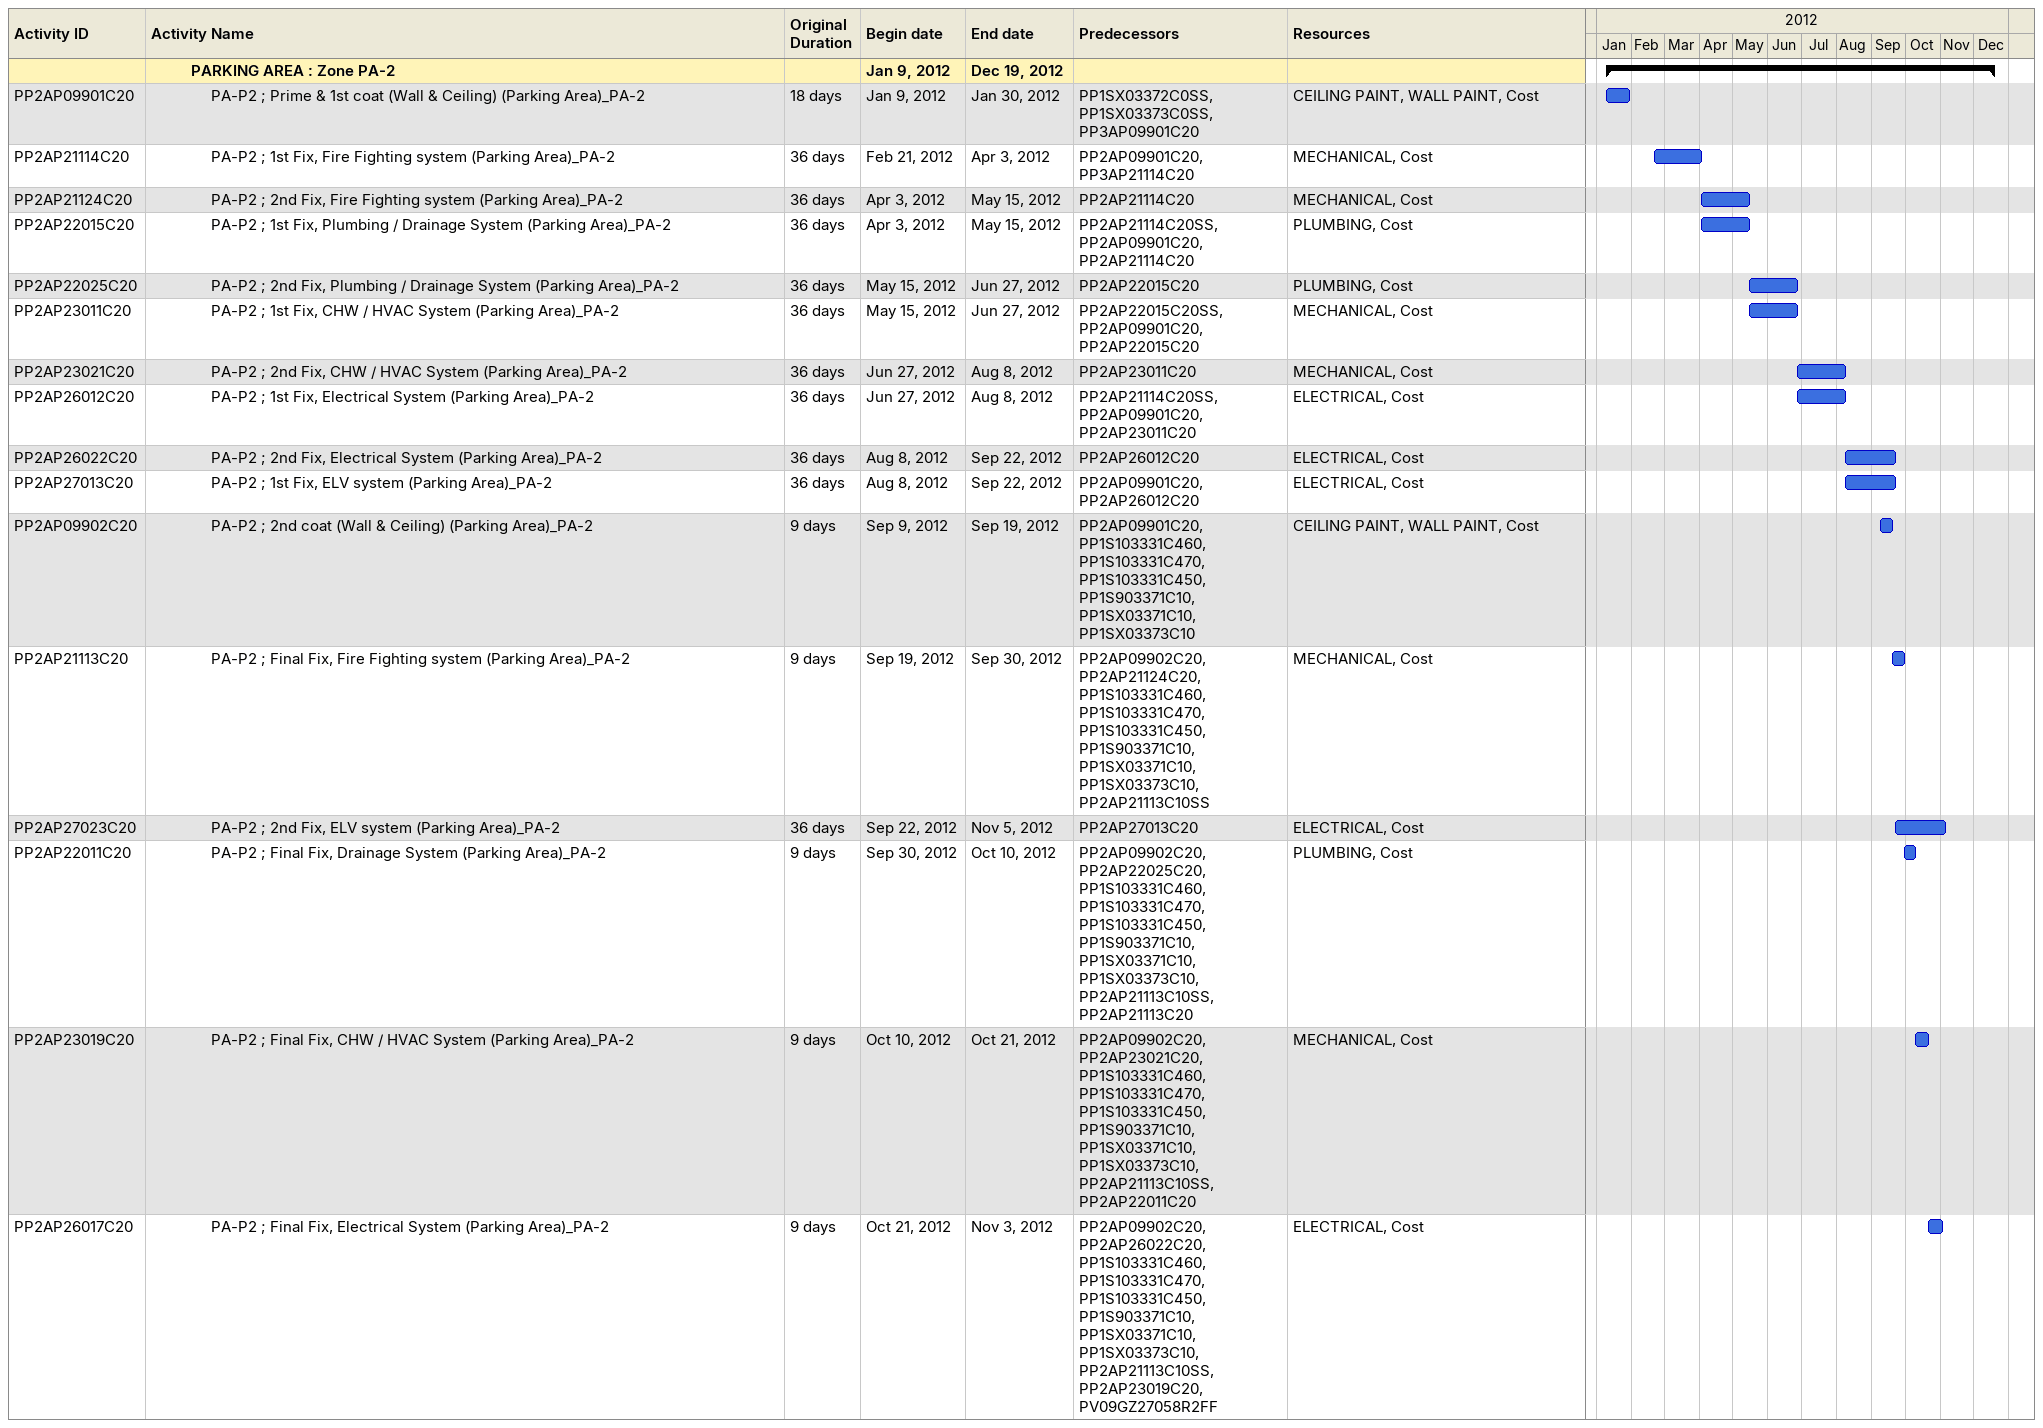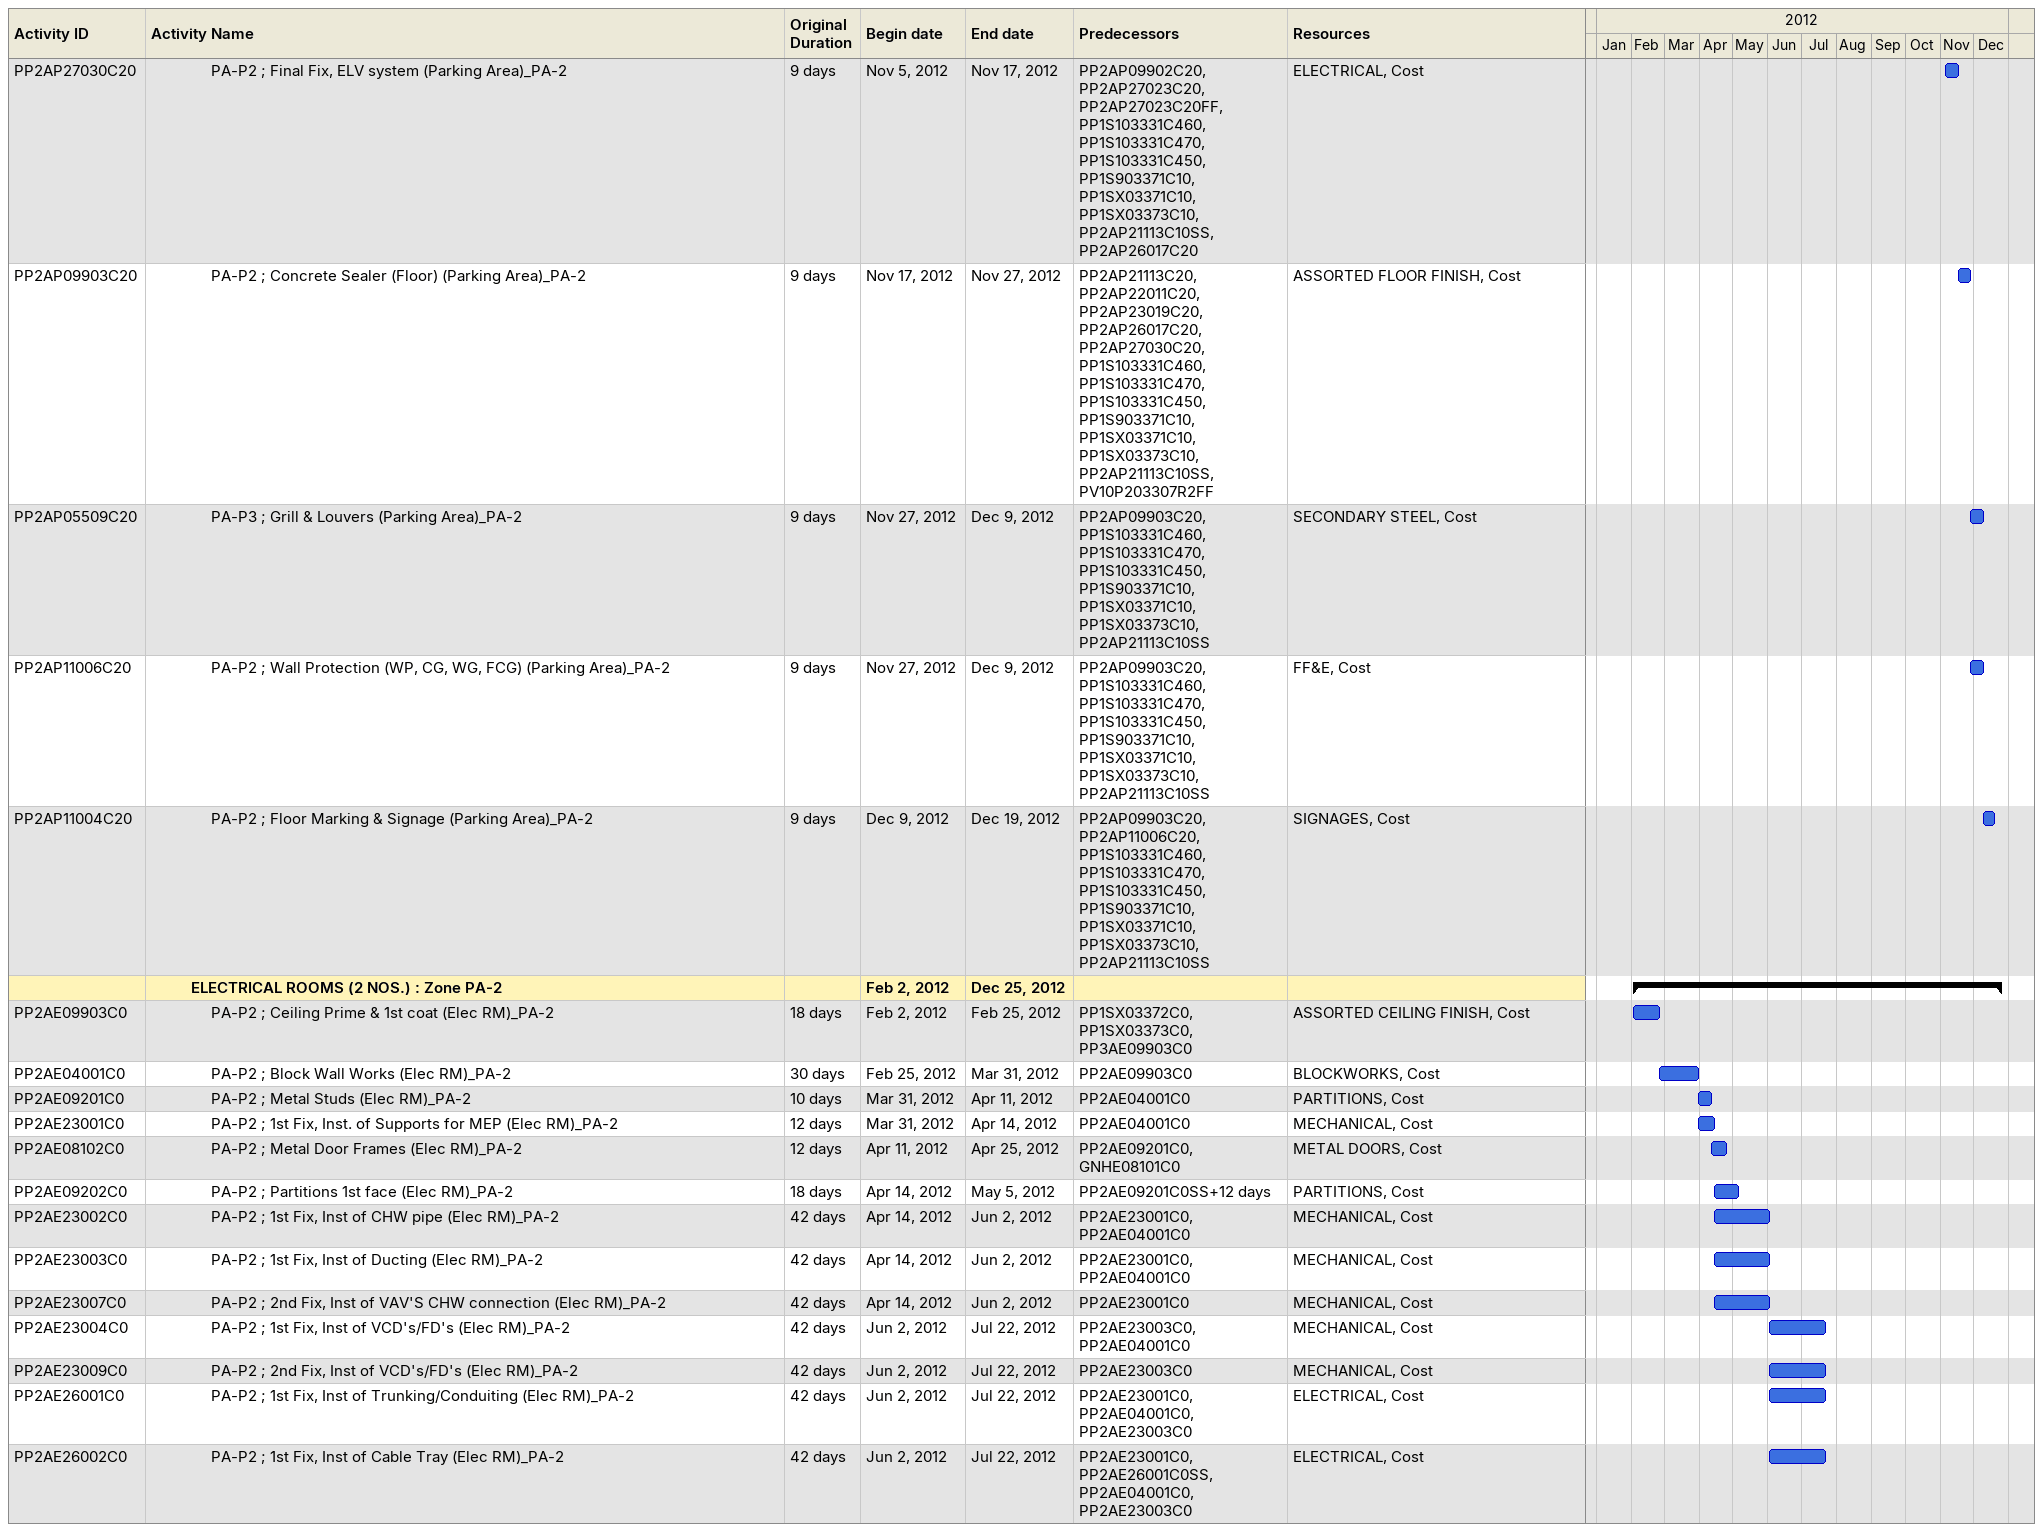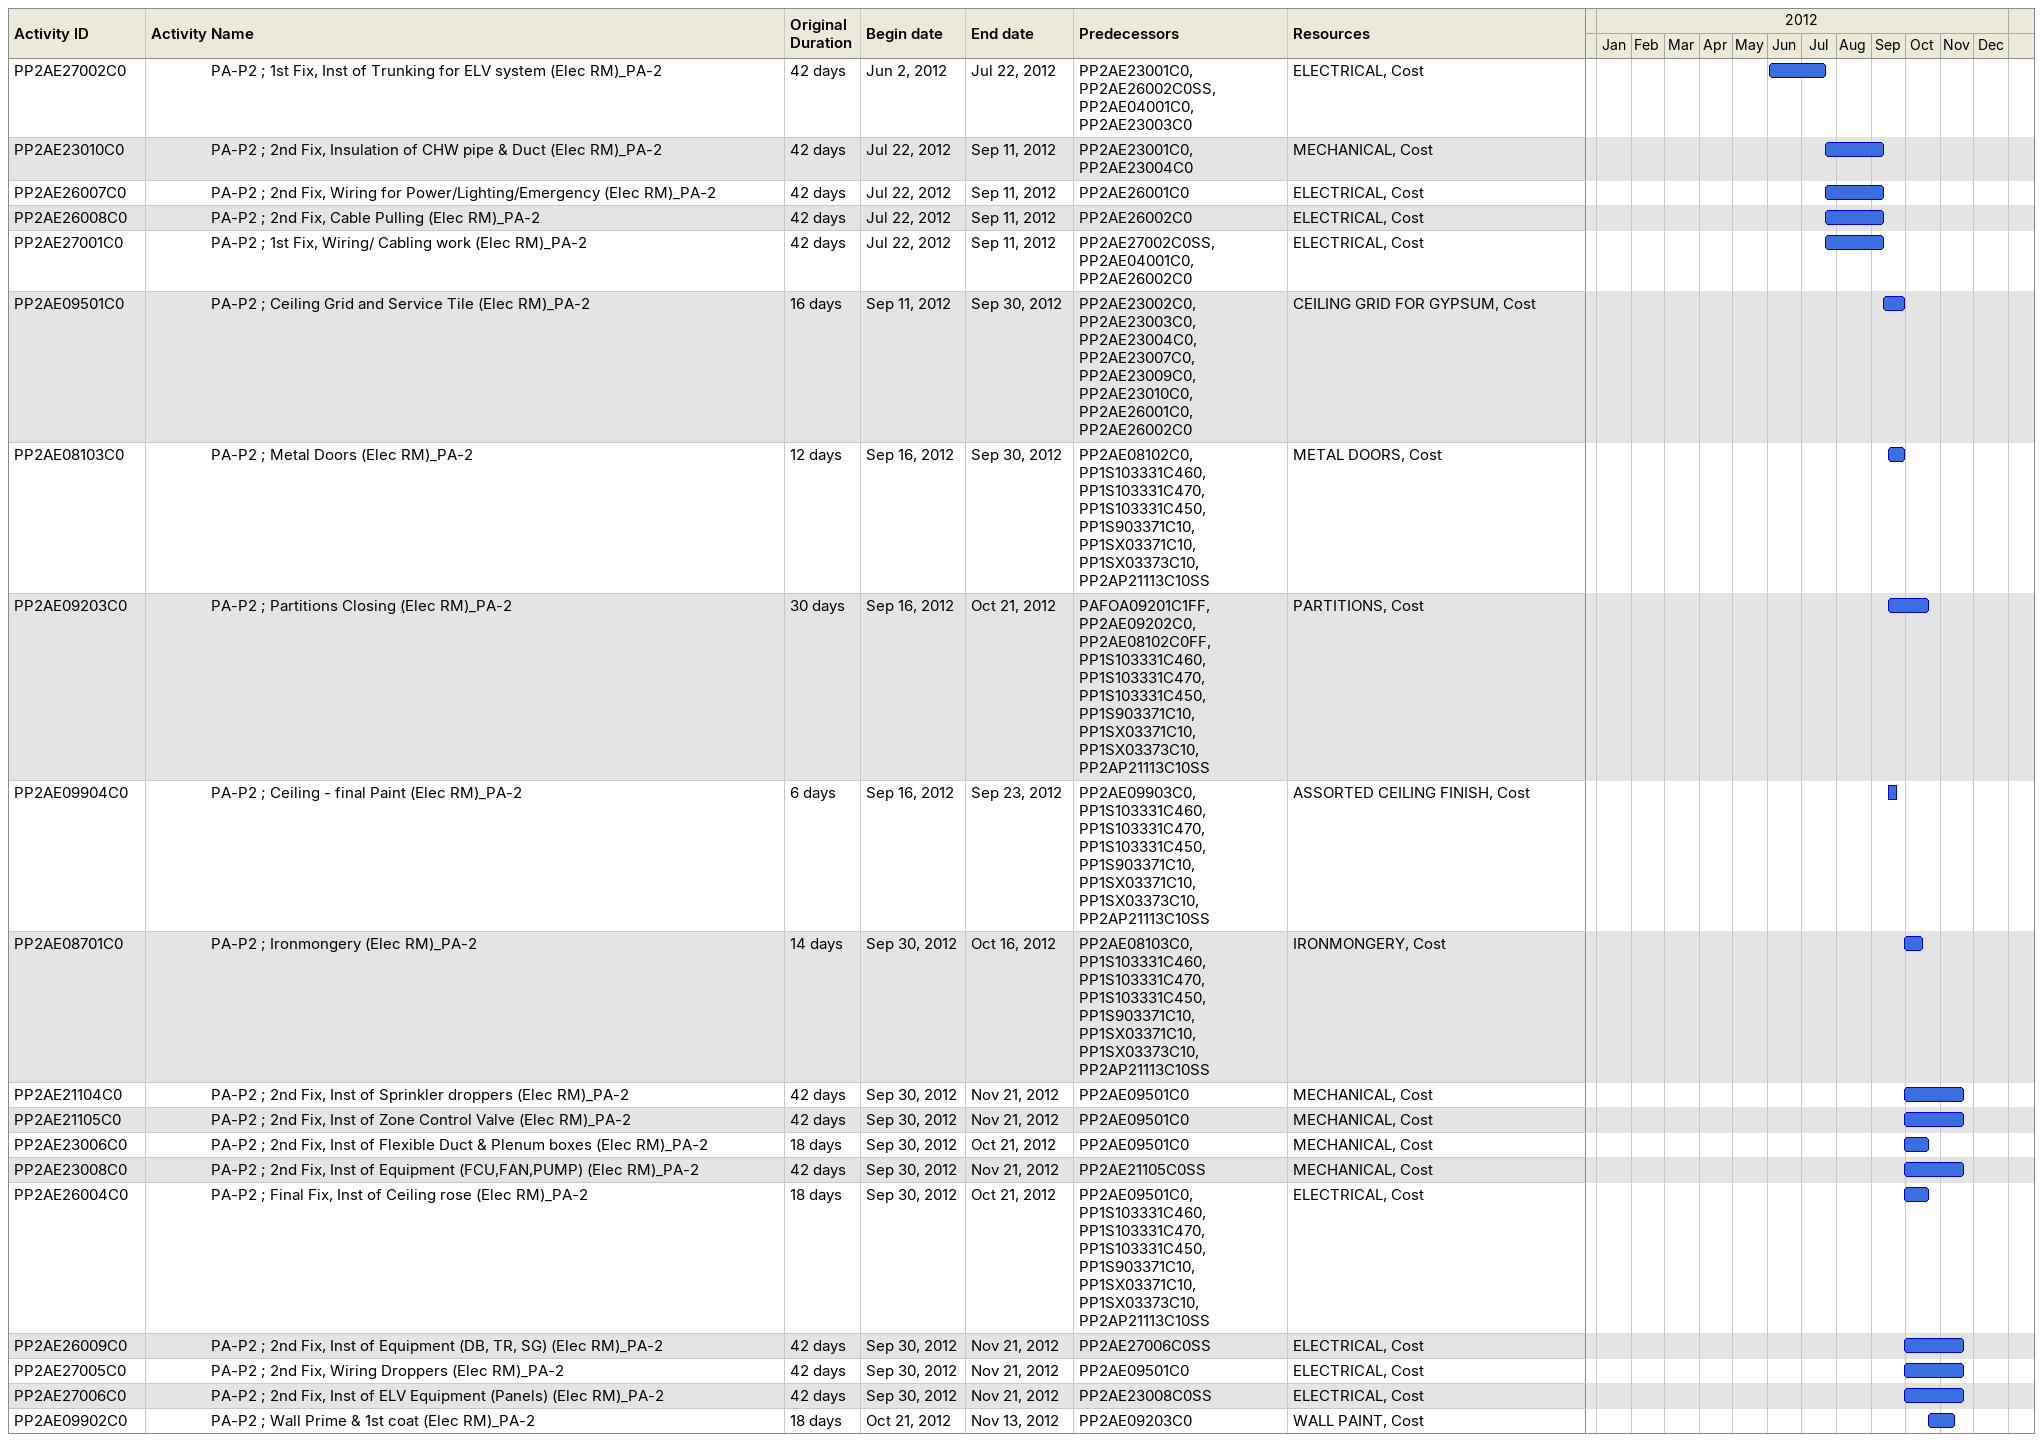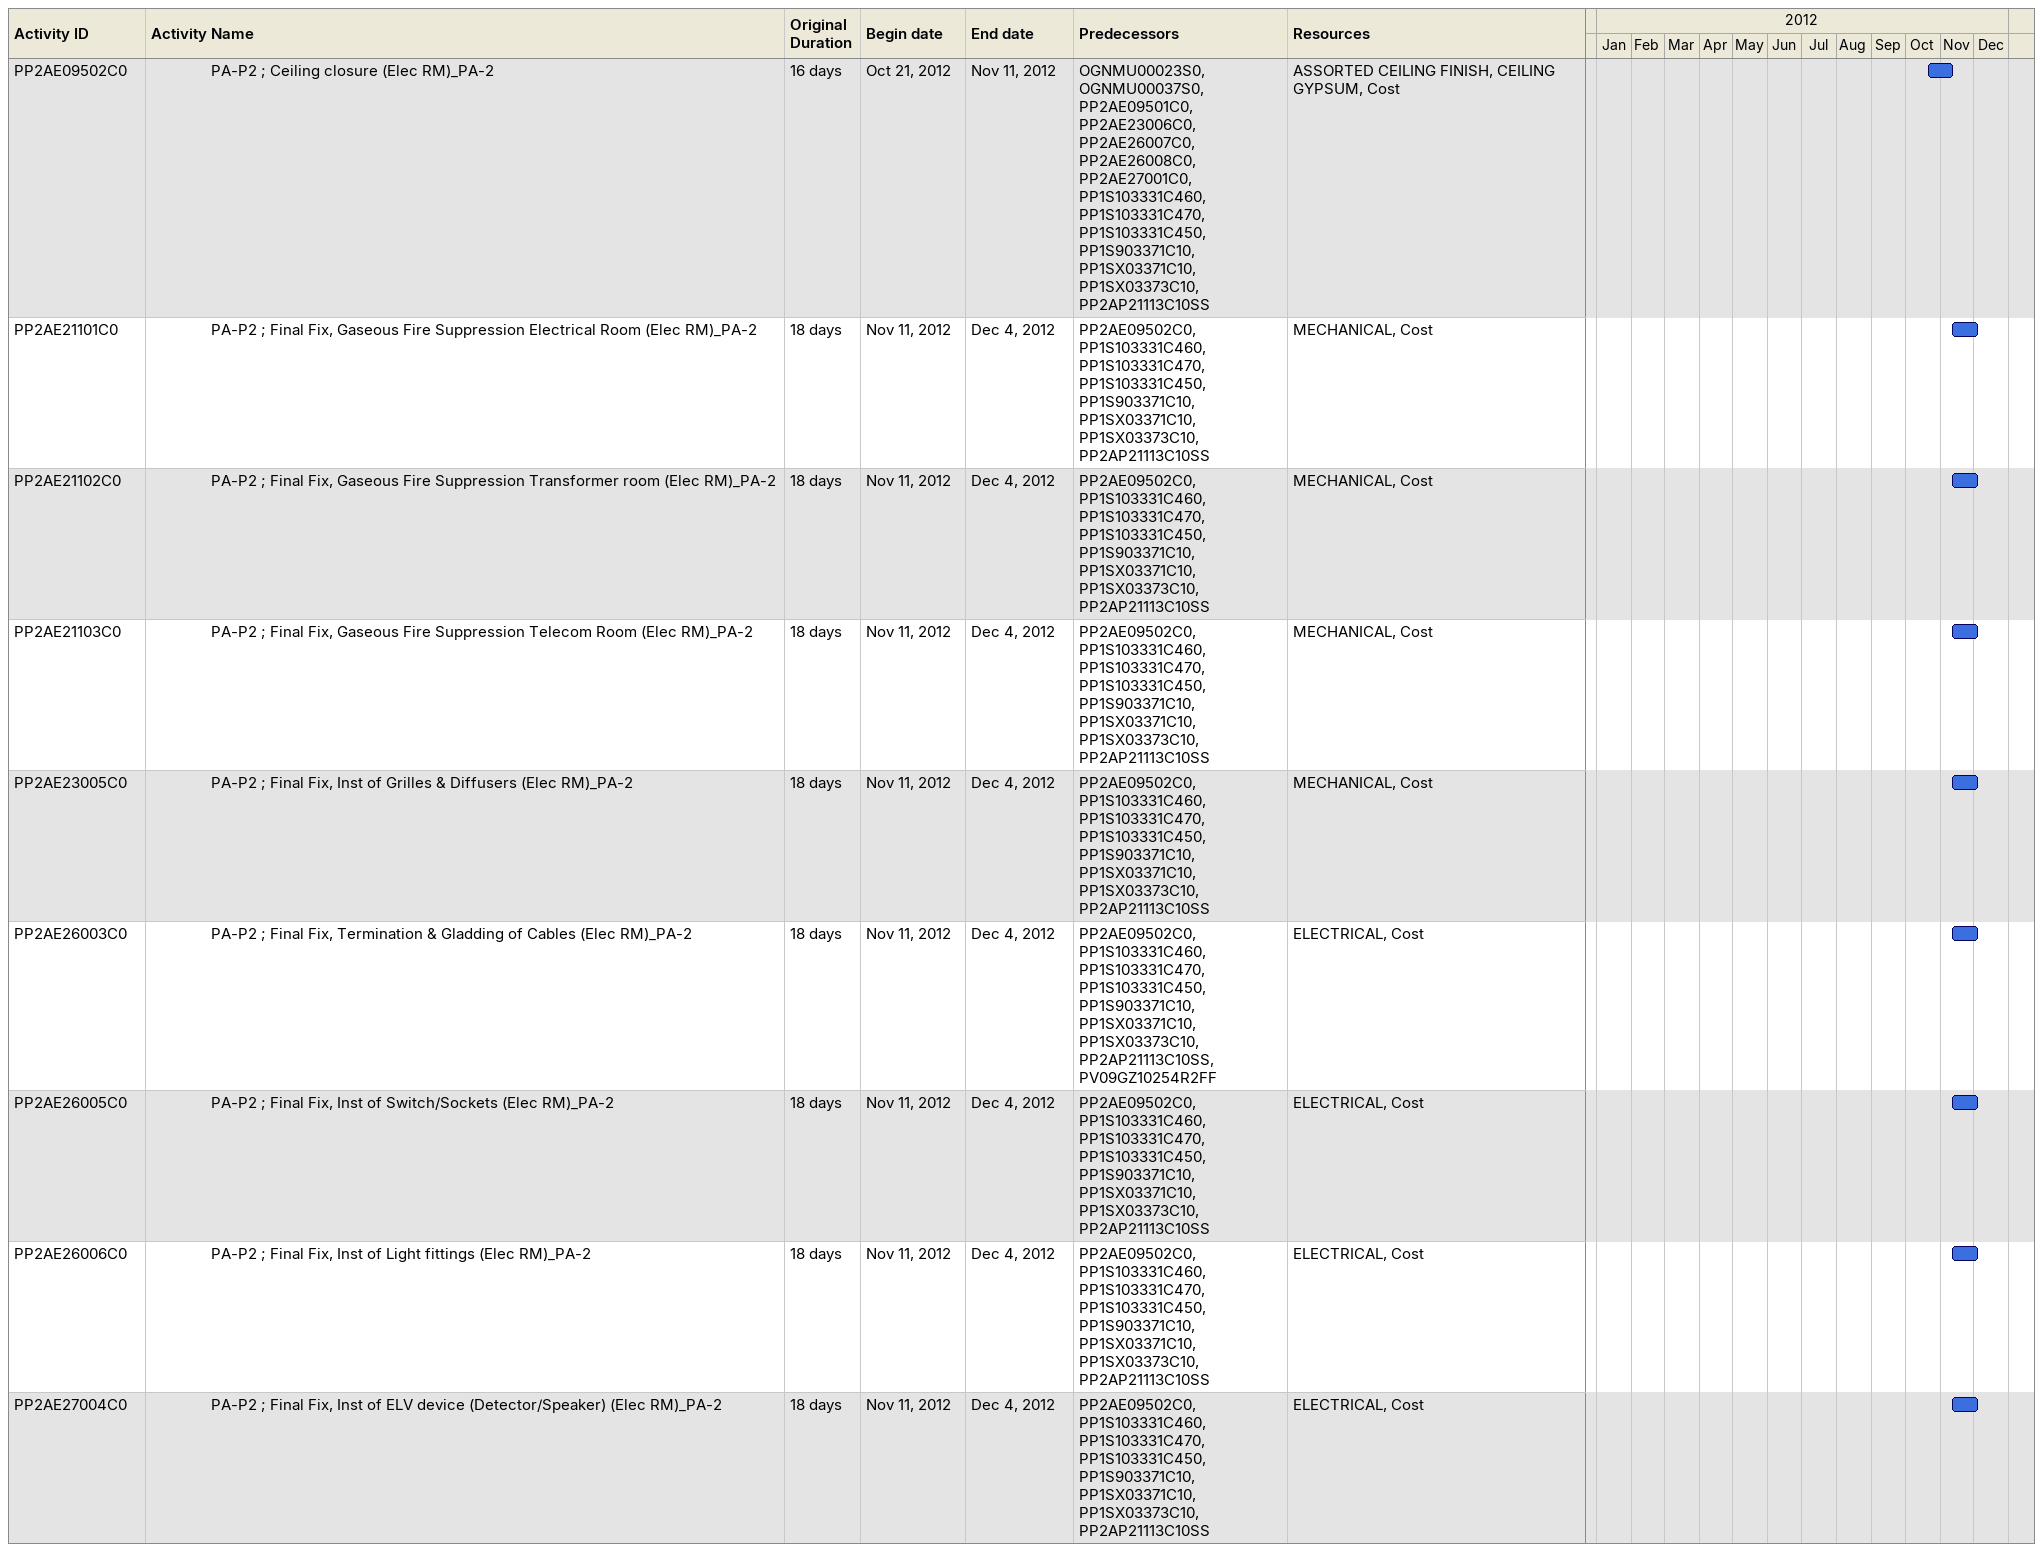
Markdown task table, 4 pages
| ID | Level | Task | Original duration | Start | Finish | Predecessors | Resources |
|---|---|---|---|---|---|---|---|
|  | 3 | **PARKING AREA : Zone PA-2** |  | 2012-01-09 | 2012-12-19 |  |  |
| PP2AP09901C20 | 4 | PA-P2 ; Prime & 1st coat (Wall & Ceiling) (Parking Area)_PA-2 | 18d | 2012-01-09 | 2012-01-30 | PP1SX03372C0SS, PP1SX03373C0SS, PP3AP09901C20 | CEILING PAINT, WALL PAINT, Cost |
| PP2AP21114C20 | 4 | PA-P2 ; 1st Fix, Fire Fighting system (Parking Area)_PA-2 | 36d | 2012-02-21 | 2012-04-03 | PP2AP09901C20, PP3AP21114C20 | MECHANICAL, Cost |
| PP2AP21124C20 | 4 | PA-P2 ; 2nd Fix, Fire Fighting system (Parking Area)_PA-2 | 36d | 2012-04-03 | 2012-05-15 | PP2AP21114C20 | MECHANICAL, Cost |
| PP2AP22015C20 | 4 | PA-P2 ; 1st Fix, Plumbing / Drainage System (Parking Area)_PA-2 | 36d | 2012-04-03 | 2012-05-15 | PP2AP21114C20SS, PP2AP09901C20, PP2AP21114C20 | PLUMBING, Cost |
| PP2AP22025C20 | 4 | PA-P2 ; 2nd Fix, Plumbing / Drainage System (Parking Area)_PA-2 | 36d | 2012-05-15 | 2012-06-27 | PP2AP22015C20 | PLUMBING, Cost |
| PP2AP23011C20 | 4 | PA-P2 ; 1st Fix, CHW / HVAC System (Parking Area)_PA-2 | 36d | 2012-05-15 | 2012-06-27 | PP2AP22015C20SS, PP2AP09901C20, PP2AP22015C20 | MECHANICAL, Cost |
| PP2AP23021C20 | 4 | PA-P2 ; 2nd Fix, CHW / HVAC System (Parking Area)_PA-2 | 36d | 2012-06-27 | 2012-08-08 | PP2AP23011C20 | MECHANICAL, Cost |
| PP2AP26012C20 | 4 | PA-P2 ; 1st Fix, Electrical System (Parking Area)_PA-2 | 36d | 2012-06-27 | 2012-08-08 | PP2AP21114C20SS, PP2AP09901C20, PP2AP23011C20 | ELECTRICAL, Cost |
| PP2AP26022C20 | 4 | PA-P2 ; 2nd Fix, Electrical System (Parking Area)_PA-2 | 36d | 2012-08-08 | 2012-09-22 | PP2AP26012C20 | ELECTRICAL, Cost |
| PP2AP27013C20 | 4 | PA-P2 ; 1st Fix, ELV system (Parking Area)_PA-2 | 36d | 2012-08-08 | 2012-09-22 | PP2AP09901C20, PP2AP26012C20 | ELECTRICAL, Cost |
| PP2AP09902C20 | 4 | PA-P2 ; 2nd coat (Wall & Ceiling) (Parking Area)_PA-2 | 9d | 2012-09-09 | 2012-09-19 | PP2AP09901C20, PP1S103331C460, PP1S103331C470, PP1S103331C450, PP1S903371C10, PP1SX03371C10, PP1SX03373C10 | CEILING PAINT, WALL PAINT, Cost |
| PP2AP21113C20 | 4 | PA-P2 ; Final Fix, Fire Fighting system (Parking Area)_PA-2 | 9d | 2012-09-19 | 2012-09-30 | PP2AP09902C20, PP2AP21124C20, PP1S103331C460, PP1S103331C470, PP1S103331C450, PP1S903371C10, PP1SX03371C10, PP1SX03373C10, PP2AP21113C10SS | MECHANICAL, Cost |
| PP2AP27023C20 | 4 | PA-P2 ; 2nd Fix, ELV system (Parking Area)_PA-2 | 36d | 2012-09-22 | 2012-11-05 | PP2AP27013C20 | ELECTRICAL, Cost |
| PP2AP22011C20 | 4 | PA-P2 ; Final Fix, Drainage System (Parking Area)_PA-2 | 9d | 2012-09-30 | 2012-10-10 | PP2AP09902C20, PP2AP22025C20, PP1S103331C460, PP1S103331C470, PP1S103331C450, PP1S903371C10, PP1SX03371C10, PP1SX03373C10, PP2AP21113C10SS, PP2AP21113C20 | PLUMBING, Cost |
| PP2AP23019C20 | 4 | PA-P2 ; Final Fix, CHW / HVAC System (Parking Area)_PA-2 | 9d | 2012-10-10 | 2012-10-21 | PP2AP09902C20, PP2AP23021C20, PP1S103331C460, PP1S103331C470, PP1S103331C450, PP1S903371C10, PP1SX03371C10, PP1SX03373C10, PP2AP21113C10SS, PP2AP22011C20 | MECHANICAL, Cost |
| PP2AP26017C20 | 4 | PA-P2 ; Final Fix, Electrical System (Parking Area)_PA-2 | 9d | 2012-10-21 | 2012-11-03 | PP2AP09902C20, PP2AP26022C20, PP1S103331C460, PP1S103331C470, PP1S103331C450, PP1S903371C10, PP1SX03371C10, PP1SX03373C10, PP2AP21113C10SS, PP2AP23019C20, PV09GZ27058R2FF | ELECTRICAL, Cost |
| PP2AP27030C20 | 4 | PA-P2 ; Final Fix, ELV system (Parking Area)_PA-2 | 9d | 2012-11-05 | 2012-11-17 | PP2AP09902C20, PP2AP27023C20, PP2AP27023C20FF, PP1S103331C460, PP1S103331C470, PP1S103331C450, PP1S903371C10, PP1SX03371C10, PP1SX03373C10, PP2AP21113C10SS, PP2AP26017C20 | ELECTRICAL, Cost |
| PP2AP09903C20 | 4 | PA-P2 ; Concrete Sealer (Floor) (Parking Area)_PA-2 | 9d | 2012-11-17 | 2012-11-27 | PP2AP21113C20, PP2AP22011C20, PP2AP23019C20, PP2AP26017C20, PP2AP27030C20, PP1S103331C460, PP1S103331C470, PP1S103331C450, PP1S903371C10, PP1SX03371C10, PP1SX03373C10, PP2AP21113C10SS, PV10P203307R2FF | ASSORTED FLOOR FINISH, Cost |
| PP2AP05509C20 | 4 | PA-P3 ; Grill & Louvers (Parking Area)_PA-2 | 9d | 2012-11-27 | 2012-12-09 | PP2AP09903C20, PP1S103331C460, PP1S103331C470, PP1S103331C450, PP1S903371C10, PP1SX03371C10, PP1SX03373C10, PP2AP21113C10SS | SECONDARY STEEL, Cost |
| PP2AP11006C20 | 4 | PA-P2 ; Wall Protection (WP, CG, WG, FCG) (Parking Area)_PA-2 | 9d | 2012-11-27 | 2012-12-09 | PP2AP09903C20, PP1S103331C460, PP1S103331C470, PP1S103331C450, PP1S903371C10, PP1SX03371C10, PP1SX03373C10, PP2AP21113C10SS | FF&E, Cost |
| PP2AP11004C20 | 4 | PA-P2 ; Floor Marking & Signage (Parking Area)_PA-2 | 9d | 2012-12-09 | 2012-12-19 | PP2AP09903C20, PP2AP11006C20, PP1S103331C460, PP1S103331C470, PP1S103331C450, PP1S903371C10, PP1SX03371C10, PP1SX03373C10, PP2AP21113C10SS | SIGNAGES, Cost |
|  | 3 | **ELECTRICAL ROOMS (2 NOS.) : Zone PA-2** |  | 2012-02-02 | 2012-12-25 |  |  |
| PP2AE09903C0 | 4 | PA-P2 ; Ceiling Prime & 1st coat (Elec RM)_PA-2 | 18d | 2012-02-02 | 2012-02-25 | PP1SX03372C0, PP1SX03373C0, PP3AE09903C0 | ASSORTED CEILING FINISH, Cost |
| PP2AE04001C0 | 4 | PA-P2 ; Block Wall Works (Elec RM)_PA-2 | 30d | 2012-02-25 | 2012-03-31 | PP2AE09903C0 | BLOCKWORKS, Cost |
| PP2AE09201C0 | 4 | PA-P2 ; Metal Studs (Elec RM)_PA-2 | 10d | 2012-03-31 | 2012-04-11 | PP2AE04001C0 | PARTITIONS, Cost |
| PP2AE23001C0 | 4 | PA-P2 ; 1st Fix, Inst. of Supports for MEP (Elec RM)_PA-2 | 12d | 2012-03-31 | 2012-04-14 | PP2AE04001C0 | MECHANICAL, Cost |
| PP2AE08102C0 | 4 | PA-P2 ; Metal Door Frames (Elec RM)_PA-2 | 12d | 2012-04-11 | 2012-04-25 | PP2AE09201C0, GNHE08101C0 | METAL DOORS, Cost |
| PP2AE09202C0 | 4 | PA-P2 ; Partitions 1st face (Elec RM)_PA-2 | 18d | 2012-04-14 | 2012-05-05 | PP2AE09201C0SS+12d | PARTITIONS, Cost |
| PP2AE23002C0 | 4 | PA-P2 ; 1st Fix, Inst of CHW pipe (Elec RM)_PA-2 | 42d | 2012-04-14 | 2012-06-02 | PP2AE23001C0, PP2AE04001C0 | MECHANICAL, Cost |
| PP2AE23003C0 | 4 | PA-P2 ; 1st Fix, Inst of Ducting (Elec RM)_PA-2 | 42d | 2012-04-14 | 2012-06-02 | PP2AE23001C0, PP2AE04001C0 | MECHANICAL, Cost |
| PP2AE23007C0 | 4 | PA-P2 ; 2nd Fix, Inst of VAV'S CHW connection (Elec RM)_PA-2 | 42d | 2012-04-14 | 2012-06-02 | PP2AE23001C0 | MECHANICAL, Cost |
| PP2AE23004C0 | 4 | PA-P2 ; 1st Fix, Inst of VCD's/FD's (Elec RM)_PA-2 | 42d | 2012-06-02 | 2012-07-22 | PP2AE23003C0, PP2AE04001C0 | MECHANICAL, Cost |
| PP2AE23009C0 | 4 | PA-P2 ; 2nd Fix, Inst of VCD's/FD's (Elec RM)_PA-2 | 42d | 2012-06-02 | 2012-07-22 | PP2AE23003C0 | MECHANICAL, Cost |
| PP2AE26001C0 | 4 | PA-P2 ; 1st Fix, Inst of Trunking/Conduiting (Elec RM)_PA-2 | 42d | 2012-06-02 | 2012-07-22 | PP2AE23001C0, PP2AE04001C0, PP2AE23003C0 | ELECTRICAL, Cost |
| PP2AE26002C0 | 4 | PA-P2 ; 1st Fix, Inst of Cable Tray (Elec RM)_PA-2 | 42d | 2012-06-02 | 2012-07-22 | PP2AE23001C0, PP2AE26001C0SS, PP2AE04001C0, PP2AE23003C0 | ELECTRICAL, Cost |
| PP2AE27002C0 | 4 | PA-P2 ; 1st Fix, Inst of Trunking for ELV system (Elec RM)_PA-2 | 42d | 2012-06-02 | 2012-07-22 | PP2AE23001C0, PP2AE26002C0SS, PP2AE04001C0, PP2AE23003C0 | ELECTRICAL, Cost |
| PP2AE23010C0 | 4 | PA-P2 ; 2nd Fix, Insulation of CHW pipe & Duct (Elec RM)_PA-2 | 42d | 2012-07-22 | 2012-09-11 | PP2AE23001C0, PP2AE23004C0 | MECHANICAL, Cost |
| PP2AE26007C0 | 4 | PA-P2 ; 2nd Fix, Wiring for Power/Lighting/Emergency (Elec RM)_PA-2 | 42d | 2012-07-22 | 2012-09-11 | PP2AE26001C0 | ELECTRICAL, Cost |
| PP2AE26008C0 | 4 | PA-P2 ; 2nd Fix, Cable Pulling (Elec RM)_PA-2 | 42d | 2012-07-22 | 2012-09-11 | PP2AE26002C0 | ELECTRICAL, Cost |
| PP2AE27001C0 | 4 | PA-P2 ; 1st Fix, Wiring/ Cabling work (Elec RM)_PA-2 | 42d | 2012-07-22 | 2012-09-11 | PP2AE27002C0SS, PP2AE04001C0, PP2AE26002C0 | ELECTRICAL, Cost |
| PP2AE09501C0 | 4 | PA-P2 ; Ceiling Grid and Service Tile (Elec RM)_PA-2 | 16d | 2012-09-11 | 2012-09-30 | PP2AE23002C0, PP2AE23003C0, PP2AE23004C0, PP2AE23007C0, PP2AE23009C0, PP2AE23010C0, PP2AE26001C0, PP2AE26002C0 | CEILING GRID FOR GYPSUM, Cost |
| PP2AE08103C0 | 4 | PA-P2 ; Metal Doors (Elec RM)_PA-2 | 12d | 2012-09-16 | 2012-09-30 | PP2AE08102C0, PP1S103331C460, PP1S103331C470, PP1S103331C450, PP1S903371C10, PP1SX03371C10, PP1SX03373C10, PP2AP21113C10SS | METAL DOORS, Cost |
| PP2AE09203C0 | 4 | PA-P2 ; Partitions Closing (Elec RM)_PA-2 | 30d | 2012-09-16 | 2012-10-21 | PAFOA09201C1FF, PP2AE09202C0, PP2AE08102C0FF, PP1S103331C460, PP1S103331C470, PP1S103331C450, PP1S903371C10, PP1SX03371C10, PP1SX03373C10, PP2AP21113C10SS | PARTITIONS, Cost |
| PP2AE09904C0 | 4 | PA-P2 ; Ceiling - final Paint (Elec RM)_PA-2 | 6d | 2012-09-16 | 2012-09-23 | PP2AE09903C0, PP1S103331C460, PP1S103331C470, PP1S103331C450, PP1S903371C10, PP1SX03371C10, PP1SX03373C10, PP2AP21113C10SS | ASSORTED CEILING FINISH, Cost |
| PP2AE08701C0 | 4 | PA-P2 ; Ironmongery (Elec RM)_PA-2 | 14d | 2012-09-30 | 2012-10-16 | PP2AE08103C0, PP1S103331C460, PP1S103331C470, PP1S103331C450, PP1S903371C10, PP1SX03371C10, PP1SX03373C10, PP2AP21113C10SS | IRONMONGERY, Cost |
| PP2AE21104C0 | 4 | PA-P2 ; 2nd Fix, Inst of Sprinkler droppers (Elec RM)_PA-2 | 42d | 2012-09-30 | 2012-11-21 | PP2AE09501C0 | MECHANICAL, Cost |
| PP2AE21105C0 | 4 | PA-P2 ; 2nd Fix, Inst of Zone Control Valve (Elec RM)_PA-2 | 42d | 2012-09-30 | 2012-11-21 | PP2AE09501C0 | MECHANICAL, Cost |
| PP2AE23006C0 | 4 | PA-P2 ; 2nd Fix, Inst of Flexible Duct & Plenum boxes (Elec RM)_PA-2 | 18d | 2012-09-30 | 2012-10-21 | PP2AE09501C0 | MECHANICAL, Cost |
| PP2AE23008C0 | 4 | PA-P2 ; 2nd Fix, Inst of Equipment (FCU,FAN,PUMP) (Elec RM)_PA-2 | 42d | 2012-09-30 | 2012-11-21 | PP2AE21105C0SS | MECHANICAL, Cost |
| PP2AE26004C0 | 4 | PA-P2 ; Final Fix, Inst of Ceiling rose (Elec RM)_PA-2 | 18d | 2012-09-30 | 2012-10-21 | PP2AE09501C0, PP1S103331C460, PP1S103331C470, PP1S103331C450, PP1S903371C10, PP1SX03371C10, PP1SX03373C10, PP2AP21113C10SS | ELECTRICAL, Cost |
| PP2AE26009C0 | 4 | PA-P2 ; 2nd Fix, Inst of Equipment (DB, TR, SG) (Elec RM)_PA-2 | 42d | 2012-09-30 | 2012-11-21 | PP2AE27006C0SS | ELECTRICAL, Cost |
| PP2AE27005C0 | 4 | PA-P2 ; 2nd Fix, Wiring Droppers (Elec RM)_PA-2 | 42d | 2012-09-30 | 2012-11-21 | PP2AE09501C0 | ELECTRICAL, Cost |
| PP2AE27006C0 | 4 | PA-P2 ; 2nd Fix, Inst of ELV Equipment (Panels) (Elec RM)_PA-2 | 42d | 2012-09-30 | 2012-11-21 | PP2AE23008C0SS | ELECTRICAL, Cost |
| PP2AE09902C0 | 4 | PA-P2 ; Wall Prime & 1st coat (Elec RM)_PA-2 | 18d | 2012-10-21 | 2012-11-13 | PP2AE09203C0 | WALL PAINT, Cost |
| PP2AE09502C0 | 4 | PA-P2 ; Ceiling closure (Elec RM)_PA-2 | 16d | 2012-10-21 | 2012-11-11 | OGNMU00023S0, OGNMU00037S0, PP2AE09501C0, PP2AE23006C0, PP2AE26007C0, PP2AE26008C0, PP2AE27001C0, PP1S103331C460, PP1S103331C470, PP1S103331C450, PP1S903371C10, PP1SX03371C10, PP1SX03373C10, PP2AP21113C10SS | ASSORTED CEILING FINISH, CEILING GYPSUM, Cost |
| PP2AE21101C0 | 4 | PA-P2 ; Final Fix, Gaseous Fire Suppression Electrical Room (Elec RM)_PA-2 | 18d | 2012-11-11 | 2012-12-04 | PP2AE09502C0, PP1S103331C460, PP1S103331C470, PP1S103331C450, PP1S903371C10, PP1SX03371C10, PP1SX03373C10, PP2AP21113C10SS | MECHANICAL, Cost |
| PP2AE21102C0 | 4 | PA-P2 ; Final Fix, Gaseous Fire Suppression Transformer room (Elec RM)_PA-2 | 18d | 2012-11-11 | 2012-12-04 | PP2AE09502C0, PP1S103331C460, PP1S103331C470, PP1S103331C450, PP1S903371C10, PP1SX03371C10, PP1SX03373C10, PP2AP21113C10SS | MECHANICAL, Cost |
| PP2AE21103C0 | 4 | PA-P2 ; Final Fix, Gaseous Fire Suppression Telecom Room (Elec RM)_PA-2 | 18d | 2012-11-11 | 2012-12-04 | PP2AE09502C0, PP1S103331C460, PP1S103331C470, PP1S103331C450, PP1S903371C10, PP1SX03371C10, PP1SX03373C10, PP2AP21113C10SS | MECHANICAL, Cost |
| PP2AE23005C0 | 4 | PA-P2 ; Final Fix, Inst of Grilles & Diffusers (Elec RM)_PA-2 | 18d | 2012-11-11 | 2012-12-04 | PP2AE09502C0, PP1S103331C460, PP1S103331C470, PP1S103331C450, PP1S903371C10, PP1SX03371C10, PP1SX03373C10, PP2AP21113C10SS | MECHANICAL, Cost |
| PP2AE26003C0 | 4 | PA-P2 ; Final Fix, Termination & Gladding of Cables (Elec RM)_PA-2 | 18d | 2012-11-11 | 2012-12-04 | PP2AE09502C0, PP1S103331C460, PP1S103331C470, PP1S103331C450, PP1S903371C10, PP1SX03371C10, PP1SX03373C10, PP2AP21113C10SS, PV09GZ10254R2FF | ELECTRICAL, Cost |
| PP2AE26005C0 | 4 | PA-P2 ; Final Fix, Inst of Switch/Sockets (Elec RM)_PA-2 | 18d | 2012-11-11 | 2012-12-04 | PP2AE09502C0, PP1S103331C460, PP1S103331C470, PP1S103331C450, PP1S903371C10, PP1SX03371C10, PP1SX03373C10, PP2AP21113C10SS | ELECTRICAL, Cost |
| PP2AE26006C0 | 4 | PA-P2 ; Final Fix, Inst of Light fittings (Elec RM)_PA-2 | 18d | 2012-11-11 | 2012-12-04 | PP2AE09502C0, PP1S103331C460, PP1S103331C470, PP1S103331C450, PP1S903371C10, PP1SX03371C10, PP1SX03373C10, PP2AP21113C10SS | ELECTRICAL, Cost |
| PP2AE27004C0 | 4 | PA-P2 ; Final Fix, Inst of ELV device (Detector/Speaker) (Elec RM)_PA-2 | 18d | 2012-11-11 | 2012-12-04 | PP2AE09502C0, PP1S103331C460, PP1S103331C470, PP1S103331C450, PP1S903371C10, PP1SX03371C10, PP1SX03373C10, PP2AP21113C10SS | ELECTRICAL, Cost |
